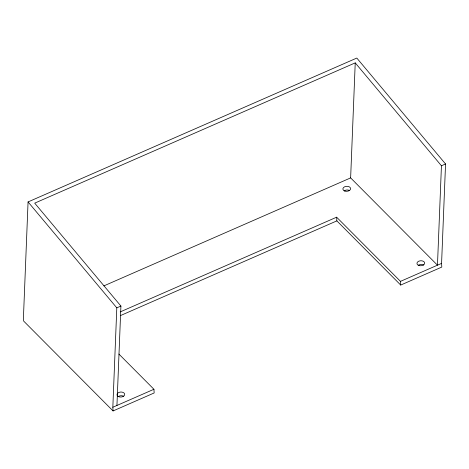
<?xml version="1.0" encoding="UTF-8"?>
<svg xmlns="http://www.w3.org/2000/svg" width="469" height="469" viewBox="0 0 469 469"><rect width="100%" height="100%" fill="white"/><g stroke="black" fill="none" stroke-linecap="round" stroke-linejoin="round"><path stroke-width="0.7" d="M120.234 311.897L336.636 217.188L336.865 220.876L400.714 285.058L441.804 267.072L441.581 263.379L445.55 163.974L356.803 58.05L28.064 201.928L23.45 317.402L23.679 321.095L113.064 410.95L154.154 392.963L153.932 389.27L118.915 354.077M113.064 410.95L112.836 407.256L116.804 307.852L28.064 201.928M116.945 405.456L120.914 306.052L34.706 203.153L355.232 62.875L441.44 165.774L437.471 265.178L350.636 177.898L355.232 62.875M103.872 285.891L350.636 177.898M116.804 307.852L120.914 306.052M441.44 165.774L445.55 163.974M120.457 315.59L336.865 220.876M112.836 407.256L153.932 389.27M336.636 217.188L400.485 281.365L441.581 263.379M400.485 281.365L400.714 285.058M117.045 394.107A3.893 2.515 -3.5 0 1 123.236 392.477A3.893 2.515 -3.5 0 1 122.591 396.721A3.893 2.515 -3.5 0 1 116.945 394.763M118.223 396.616A3.893 2.515 -3.5 0 1 123.722 396.305M344.152 190.889A3.875 2.503 -3.5 0 1 349.622 190.578M418.213 265.337A3.875 2.503 -3.5 0 1 423.683 265.026M344.926 191.082A3.875 2.503 -3.5 0 0 350.619 188.591A3.875 2.503 -3.5 0 0 344.703 186.756A3.875 2.503 -3.5 0 0 344.926 191.082M418.987 265.53A3.875 2.503 -3.5 0 0 424.68 263.039A3.875 2.503 -3.5 0 0 418.77 261.204A3.875 2.503 -3.5 0 0 418.987 265.53"/></g></svg>
